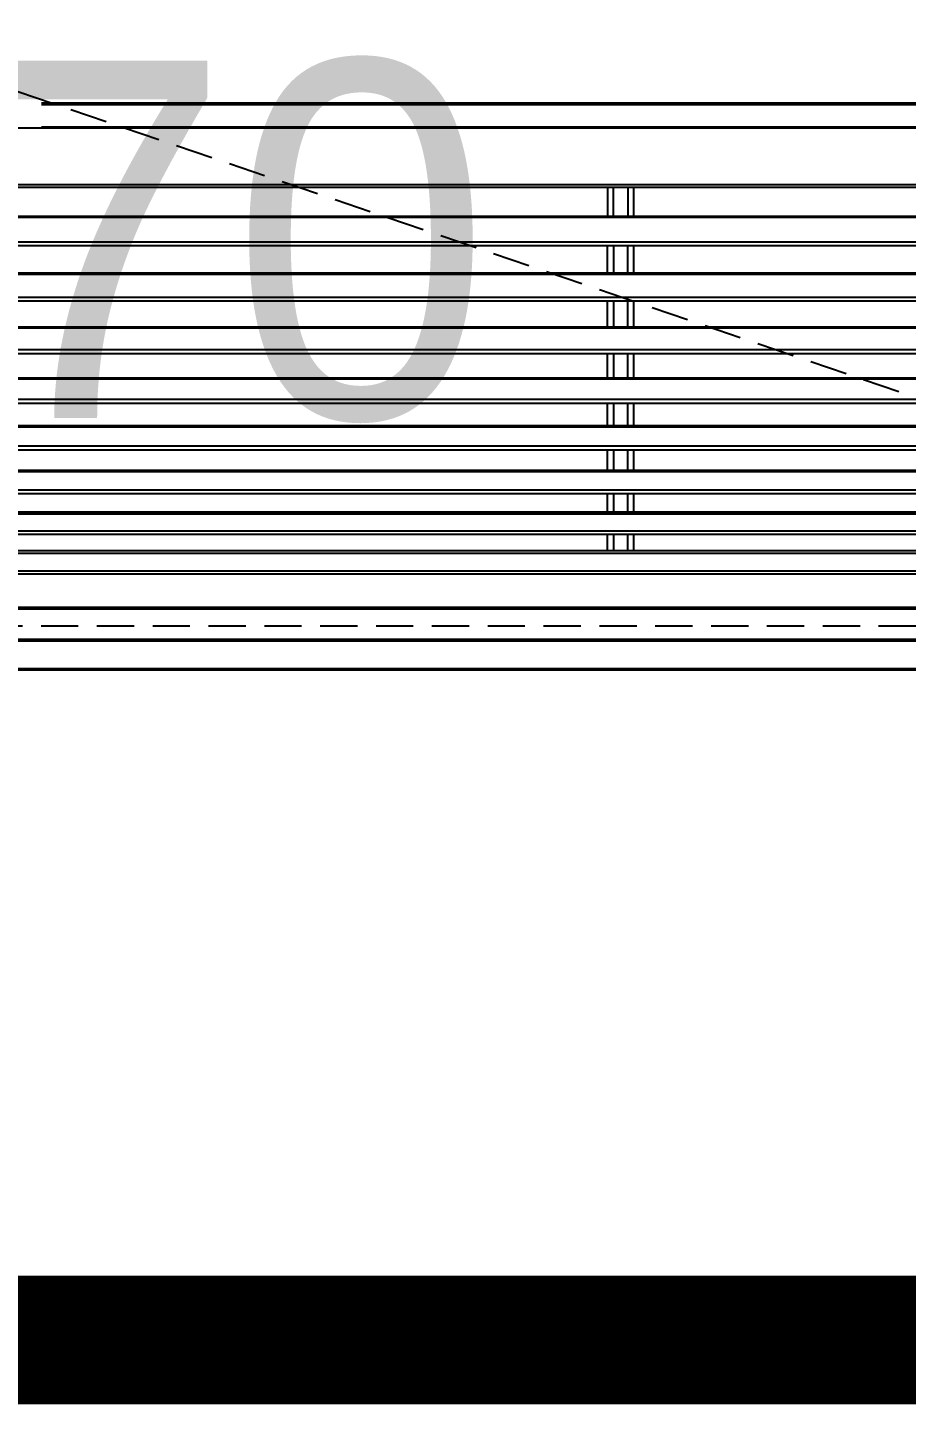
# Model space of a CAD drawing. Header units: inches. Extents: x -55157 to -7160, y -122257 to -52101.
# Drawn here: x -22227.4 to -21932.2, y -100203 to -99740.8 of the extents above; entities that cross this region are included whole.
import ezdxf

# ---------------------------------------------------------------- set-up
doc = ezdxf.new("R2010")
doc.units = ezdxf.units.IN
doc.header["$LTSCALE"] = 50
doc.header["$MEASUREMENT"] = 0
doc.linetypes.add('HID', pattern=[2.5, 1.5, -1])
doc.linetypes.add('HIDDEN', pattern=[0.375, 0.25, -0.125])
doc.layers.add('06-LIGHT', color=4, linetype='Continuous')
doc.layers.add('3.기호.계단선', color=30, linetype='Continuous')
doc.styles.add('코레일둥고', font='Korail_Round_Gothic_Medium.ttf')

# ---------------------------------------------------------------- blocks, each defined once
blk = doc.blocks.new('acrjtlf')
at = {"color": 1, "linetype": 'HIDDEN'}
blk.add_line((1571303.38, 1745562.22), (1570010.6, 1746002.87), dxfattribs=at)
at = {"color": 8}
for p, q in [((1571156.08, 1745729.39), (1570157.9, 1745729.39)), ((1571155.57, 1745710.39), (1570158.41, 1745710.39)), ((1570158.41, 1745709.61), (1571155.57, 1745709.61)), ((1570974.85, 1745709.61), (1570974.85, 1745699.8)), ((1570976.81, 1745699.8), (1570976.81, 1745709.61)), ((1570981.7, 1745709.61), (1570981.7, 1745699.8)), ((1570983.66, 1745699.8), (1570983.66, 1745709.61)), ((1571155.17, 1745699.8), (1570158.81, 1745699.8)), ((1570158.82, 1745699.55), (1571155.16, 1745699.55)), ((1571154.77, 1745691.16), (1570159.21, 1745691.16)), ((1570159.27, 1745690.02), (1571154.71, 1745690.02)), ((1570974.85, 1745680.71), (1570974.85, 1745690.02)), ((1570976.81, 1745690.02), (1570976.81, 1745680.71)), ((1570981.7, 1745680.71), (1570981.7, 1745690.02)), ((1570983.66, 1745680.71), (1570983.66, 1745690.02)), ((1571154.21, 1745680.71), (1570159.77, 1745680.71)), ((1570159.78, 1745680.47), (1571154.2, 1745680.47)), ((1571153.72, 1745672.58), (1570160.26, 1745672.58)), ((1570160.34, 1745671.42), (1571153.64, 1745671.42)), ((1570974.85, 1745662.61), (1570974.85, 1745671.42)), ((1570976.81, 1745671.42), (1570976.81, 1745662.61)), ((1570981.7, 1745662.61), (1570981.7, 1745671.42)), ((1570983.66, 1745662.61), (1570983.66, 1745671.42)), ((1571153.04, 1745662.61), (1570160.94, 1745662.61)), ((1570160.96, 1745662.37), (1571153.02, 1745662.37)), ((1571152.47, 1745654.98), (1570161.51, 1745654.98)), ((1570161.61, 1745653.79), (1571152.37, 1745653.79)), ((1570974.85, 1745645.52), (1570974.85, 1745653.79)), ((1570976.81, 1745653.79), (1570976.81, 1745645.52)), ((1570981.7, 1745645.52), (1570981.7, 1745653.79)), ((1570983.66, 1745645.52), (1570983.66, 1745653.79)), ((1571151.69, 1745645.52), (1570162.29, 1745645.52)), ((1570162.31, 1745645.29), (1571151.67, 1745645.29)), ((1571151.06, 1745638.33), (1570162.93, 1745638.33)), ((1570163.03, 1745637.14), (1571150.95, 1745637.14)), ((1570974.85, 1745629.46), (1570974.85, 1745637.14)), ((1570976.81, 1745637.14), (1570976.81, 1745629.46)), ((1570981.7, 1745629.46), (1570981.7, 1745637.14)), ((1570983.66, 1745629.46), (1570983.66, 1745637.14)), ((1571150.21, 1745629.46), (1570163.77, 1745629.46)), ((1570163.79, 1745629.19), (1571150.19, 1745629.19)), ((1571149.52, 1745622.65), (1570164.46, 1745622.65)), ((1570164.58, 1745621.48), (1571149.4, 1745621.48)), ((1570974.85, 1745614.52), (1570974.85, 1745621.48)), ((1570976.81, 1745621.48), (1570976.81, 1745614.52)), ((1570981.7, 1745614.52), (1570981.7, 1745621.48)), ((1570983.66, 1745614.52), (1570983.66, 1745621.48)), ((1571148.65, 1745614.52), (1570165.33, 1745614.52)), ((1570165.38, 1745614.12), (1571148.61, 1745614.12)), ((1571147.9, 1745607.89), (1570166.08, 1745607.89)), ((1570166.21, 1745606.79), (1571147.77, 1745606.79)), ((1570974.85, 1745600.5), (1570974.85, 1745606.79)), ((1570976.81, 1745606.79), (1570976.81, 1745600.5)), ((1570981.7, 1745600.5), (1570981.7, 1745606.79)), ((1570983.66, 1745600.5), (1570983.66, 1745606.79)), ((1571147.02, 1745600.5), (1570166.96, 1745600.5)), ((1570167.03, 1745599.97), (1571146.95, 1745599.97)), ((1571146.22, 1745594.11), (1570167.76, 1745594.11)), ((1570167.89, 1745593.08), (1571146.09, 1745593.08)), ((1570974.85, 1745587.53), (1570974.85, 1745593.08)), ((1570976.81, 1745593.08), (1570976.81, 1745587.53)), ((1570981.7, 1745587.53), (1570981.7, 1745593.08)), ((1570983.66, 1745587.53), (1570983.66, 1745593.08)), ((1571145.37, 1745587.53), (1570168.61, 1745587.53)), ((1570168.72, 1745586.75), (1571145.27, 1745586.75)), ((1571144.45, 1745580.72), (1570169.53, 1745580.72)), ((1570169.65, 1745579.86), (1571144.33, 1745579.86)), ((1571142.7, 1745568.52), (1570171.28, 1745568.52)), ((1570171.34, 1745568.11), (1571142.64, 1745568.11)), ((1571141.05, 1745557.71), (1570172.93, 1745557.71)), ((1570172.99, 1745557.34), (1571140.99, 1745557.34)), ((1571139.48, 1745547.94), (1570174.5, 1745547.94)), ((1570174.5, 1745547.55), (1571139.48, 1745547.55))]:
    blk.add_line(p, q, dxfattribs=at)
at = {"color": 1, "linetype": 'HIDDEN'}
blk.add_lwpolyline([(1571303.38, 1746002.87), (1571303.38, 1745562.22), (1570010.6, 1745562.22), (1570010.6, 1746002.87)], close=True, dxfattribs=at)
at = {"color": 8}
for points, knots in [([(1570784.8, 1745737.92), (1570785.45, 1745737.92), (1570786.1, 1745737.92), (1570789.37, 1745737.92), (1570791.98, 1745737.92), (1570805.03, 1745737.92), (1570815.48, 1745737.92), (1570955.43, 1745737.92), (1570997.21, 1745737.92), (1571043.68, 1745737.92), (1571048.38, 1745737.92), (1571068.39, 1745737.92), (1571083.69, 1745737.92), (1571106.65, 1745737.92), (1571114.31, 1745737.92), (1571129.62, 1745737.92), (1571137.27, 1745737.92), (1571148.75, 1745737.92), (1571152.58, 1745737.92), (1571156.41, 1745737.92)], [0, 0, 0, 0, 0.006899, 0.006899, 0.034494, 0.034494, 0.144873, 0.144873, 0.58639, 0.58639, 0.636025, 0.636025, 0.797792, 0.797792, 0.878675, 0.878675, 0.959558, 0.959558, 1, 1, 1, 1]), ([(1570784.8, 1745737.52), (1570950.79, 1745737.52), (1571029.06, 1745737.52), (1571124.02, 1745737.52), (1571140.7, 1745737.52), (1571157.38, 1745737.52)], [0, 0, 0, 0, 0.824317, 0.824317, 1, 1, 1, 1]), ([(1570784.8, 1745737.46), (1570950.81, 1745737.46), (1571029.09, 1745737.46), (1571126.95, 1745737.46), (1571146.53, 1745737.46), (1571185.67, 1745737.46), (1571205.24, 1745737.46), (1571244.38, 1745737.46), (1571263.94, 1745737.46), (1571293.17, 1745737.46), (1571302.89, 1745737.46), (1571317.45, 1745737.46), (1571322.29, 1745737.46), (1571331.97, 1745737.46), (1571336.8, 1745737.46), (1571341.61, 1745737.46)], [0, 0, 0, 0, 0.5, 0.5, 0.625, 0.625, 0.75, 0.75, 0.875, 0.875, 0.9375, 0.9375, 0.96875, 0.96875, 1, 1, 1, 1]), ([(1571341.56, 1745737.32), (1571336.76, 1745737.32), (1571331.92, 1745737.32), (1571322.24, 1745737.32), (1571317.4, 1745737.32), (1571302.85, 1745737.32), (1571293.12, 1745737.32), (1571263.89, 1745737.32), (1571244.33, 1745737.32), (1571205.2, 1745737.32), (1571185.63, 1745737.32), (1571146.49, 1745737.32), (1571126.92, 1745737.32), (1571029.07, 1745737.32), (1570950.8, 1745737.32), (1570784.8, 1745737.32)], [0, 0, 0, 0, 0.03125, 0.03125, 0.0625, 0.0625, 0.125, 0.125, 0.25, 0.25, 0.375, 0.375, 0.5, 0.5, 1, 1, 1, 1]), ([(1570784.8, 1745729.93), (1570950.78, 1745729.93), (1571029.04, 1745729.93), (1571126.86, 1745729.93), (1571146.43, 1745729.93), (1571185.56, 1745729.93), (1571205.12, 1745729.93), (1571244.24, 1745729.93), (1571263.78, 1745729.93), (1571293, 1745729.93), (1571302.73, 1745729.93), (1571317.29, 1745729.93), (1571322.14, 1745729.93), (1571331.82, 1745729.93), (1571336.66, 1745729.93), (1571341.46, 1745729.93)], [0, 0, 0, 0, 0.5, 0.5, 0.625, 0.625, 0.75, 0.75, 0.875, 0.875, 0.9375, 0.9375, 0.96875, 0.96875, 1, 1, 1, 1]), ([(1571341.42, 1745729.74), (1571336.63, 1745729.74), (1571331.78, 1745729.74), (1571322.1, 1745729.74), (1571317.25, 1745729.74), (1571302.69, 1745729.74), (1571292.97, 1745729.74), (1571263.75, 1745729.74), (1571244.21, 1745729.74), (1571205.1, 1745729.74), (1571185.54, 1745729.74), (1571146.41, 1745729.74), (1571126.84, 1745729.74), (1571029.03, 1745729.74), (1570950.77, 1745729.74), (1570784.8, 1745729.74)], [0, 0, 0, 0, 0.03125, 0.03125, 0.0625, 0.0625, 0.125, 0.125, 0.25, 0.25, 0.375, 0.375, 0.5, 0.5, 1, 1, 1, 1]), ([(1571165.99, 1745729.7), (1571165.65, 1745729.7), (1571165.3, 1745729.7), (1571145.46, 1745729.7), (1571125.96, 1745729.7), (1571028.48, 1745729.7), (1570950.5, 1745729.7), (1570784.8, 1745729.7)], [0, 0, 0, 0, 0.003537, 0.003537, 0.20283, 0.20283, 1, 1, 1, 1])]:
    blk.add_open_spline(points, degree=3, knots=knots, dxfattribs=at)
at = {"layer": '3.기호.계단선', "style": '코레일둥고'}
blk.add_text('1370*470', height=120, dxfattribs=at).set_placement((1570263.48, 1745632.09))

msp = doc.modelspace()

# ---------------------------------------------------------------- linework, layer by layer
at = {"layer": '06-LIGHT', "color": 10, "linetype": 'HID', "const_width": 43.2}
msp.add_lwpolyline([(-25134.967, -100181.45), (-19715.967, -100181.45)], dxfattribs=at)

# ---------------------------------------------------------------- block references
at = {"color": 0}
msp.add_blockref('acrjtlf', (-1593007.457, -1845503.995), dxfattribs=at)

doc.saveas('drawing.dxf')
